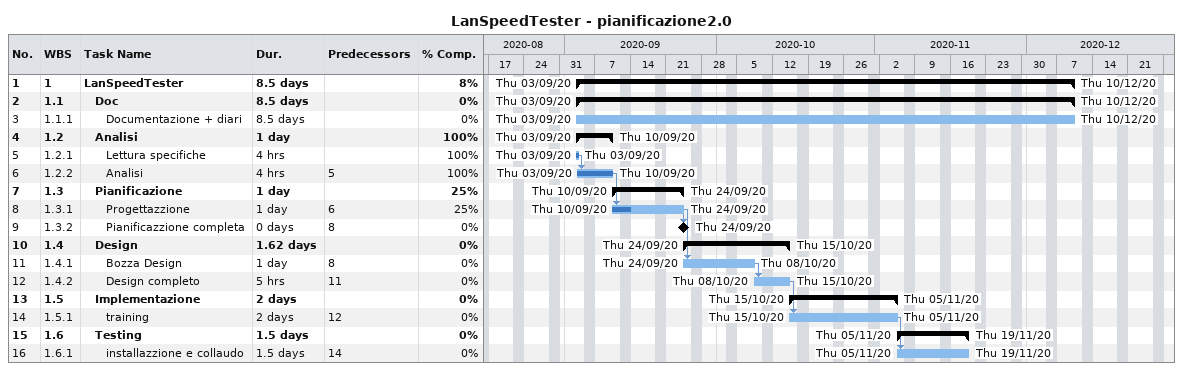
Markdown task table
LanSpeedTester - pianificazione2.0

| ID | WBS | Task | Duration | Start | Finish | Predecessors | % complete |
|---|---|---|---|---|---|---|---|
| 1 | 1 | **LanSpeedTester** | 8.5d | 2020-09-03 | 2020-12-10 |  | 8 |
| 2 | 1.1 | **Doc** | 8.5d | 2020-09-03 | 2020-12-10 |  | 0 |
| 3 | 1.1.1 | Documentazione + diari | 8.5d | 2020-09-03 | 2020-12-10 |  | 0 |
| 4 | 1.2 | **Analisi** | 1d | 2020-09-03 | 2020-09-10 |  | 100 |
| 5 | 1.2.1 | Lettura specifiche | 4h | 2020-09-03 | 2020-09-03 |  | 100 |
| 6 | 1.2.2 | Analisi | 4h | 2020-09-03 | 2020-09-10 | 5 | 100 |
| 7 | 1.3 | **Pianificazione** | 1d | 2020-09-10 | 2020-09-24 |  | 25 |
| 8 | 1.3.1 | Progettazzione | 1d | 2020-09-10 | 2020-09-24 | 6 | 25 |
| 9 | 1.3.2 | Pianificazzione completa | 0d | 2020-09-24 | 2020-09-24 | 8 | 0 |
| 10 | 1.4 | **Design** | 1.62d | 2020-09-24 | 2020-10-15 |  | 0 |
| 11 | 1.4.1 | Bozza Design | 1d | 2020-09-24 | 2020-10-08 | 8 | 0 |
| 12 | 1.4.2 | Design completo | 5h | 2020-10-08 | 2020-10-15 | 11 | 0 |
| 13 | 1.5 | **Implementazione** | 2d | 2020-10-15 | 2020-11-05 |  | 0 |
| 14 | 1.5.1 | training | 2d | 2020-10-15 | 2020-11-05 | 12 | 0 |
| 15 | 1.6 | **Testing** | 1.5d | 2020-11-05 | 2020-11-19 |  | 0 |
| 16 | 1.6.1 | installazzione e collaudo | 1.5d | 2020-11-05 | 2020-11-19 | 14 | 0 |
